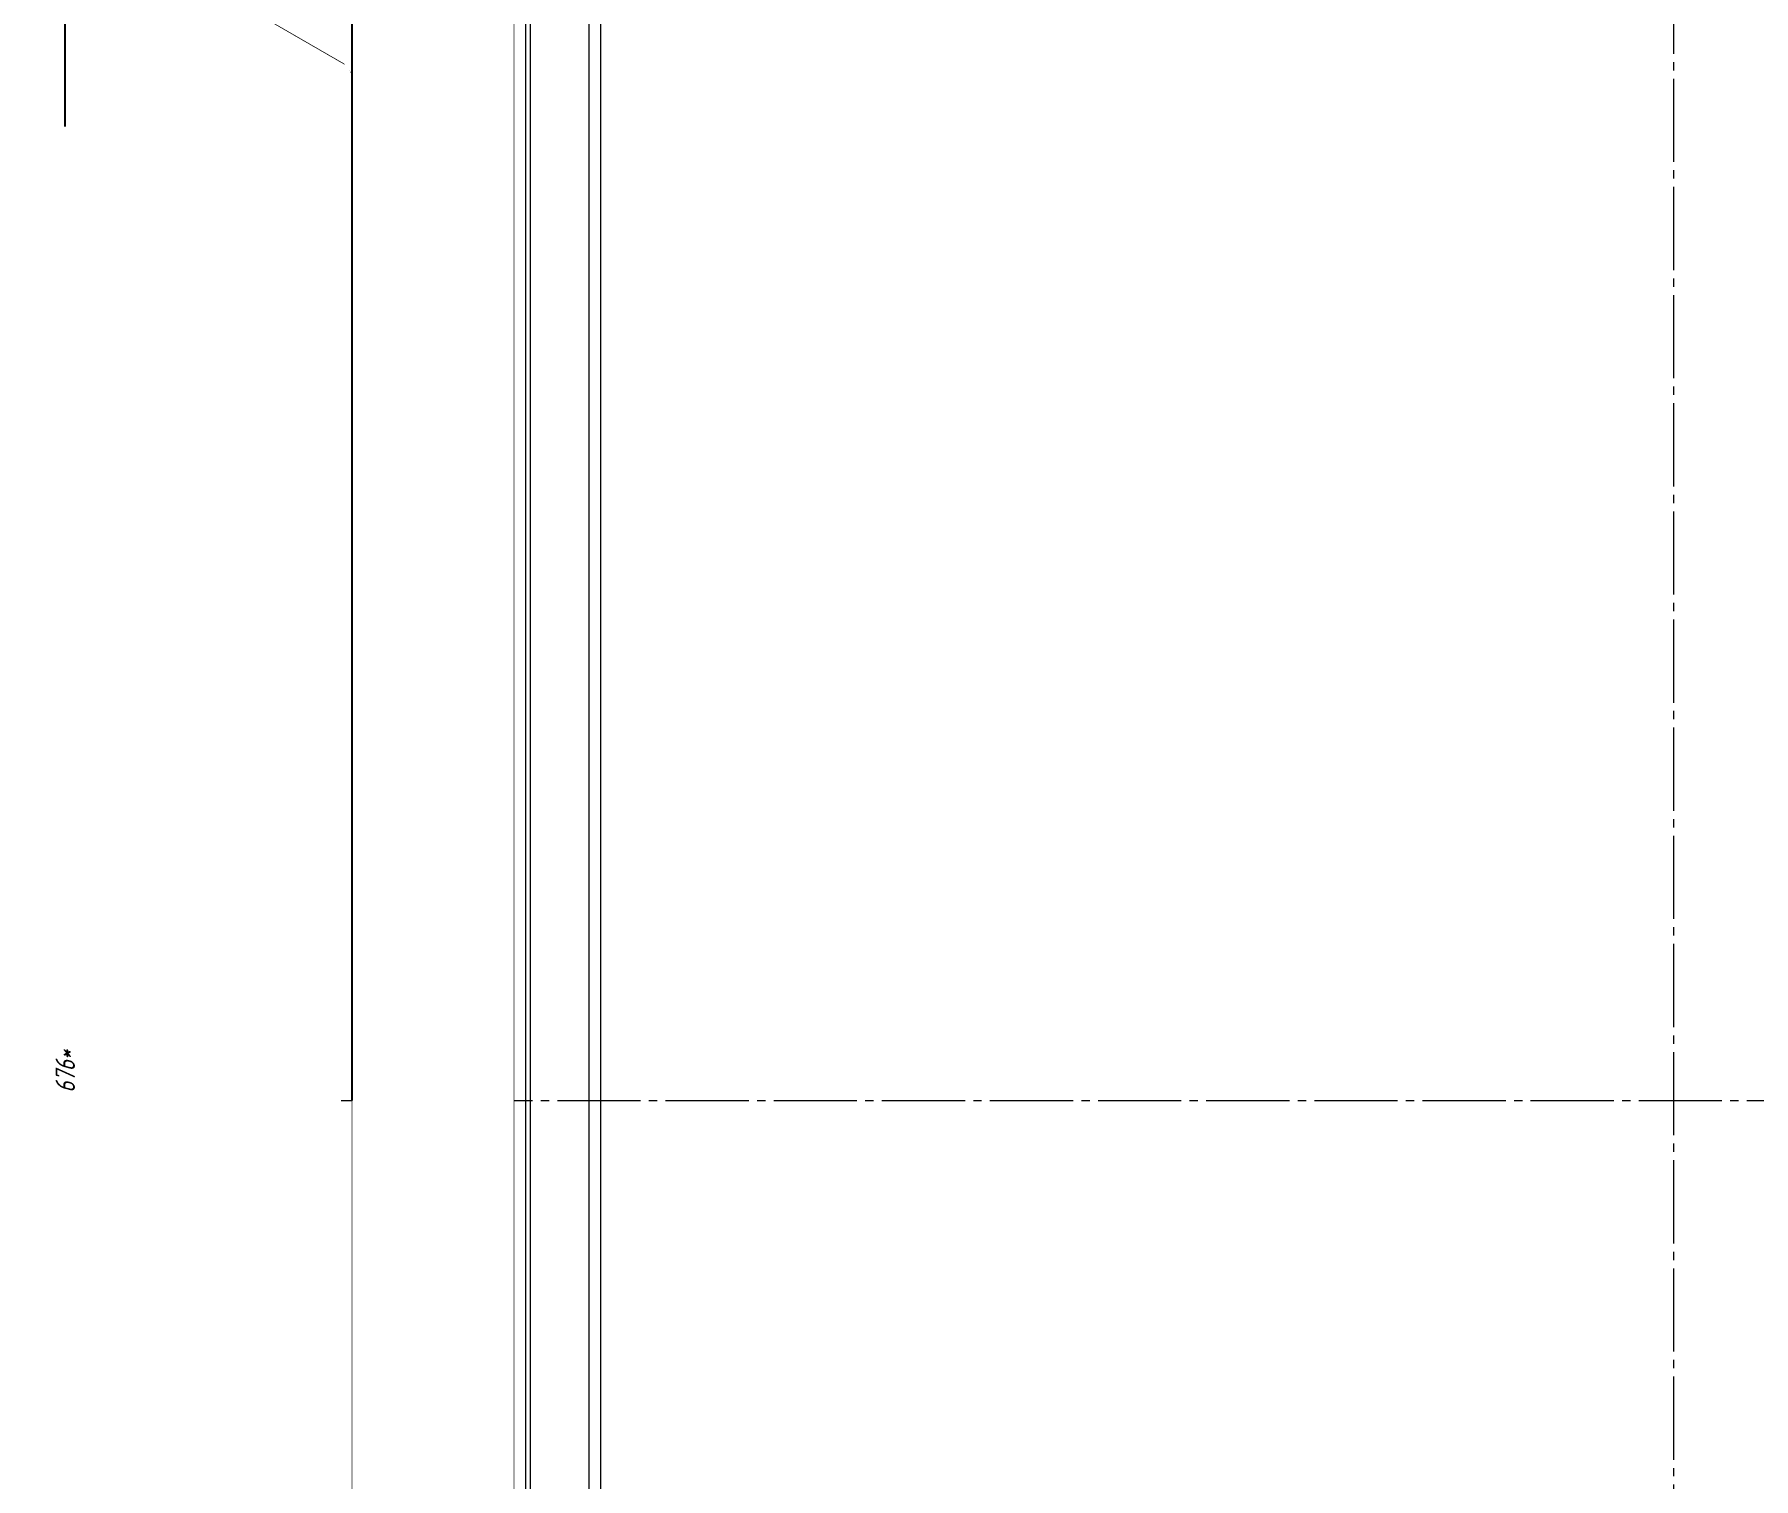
# Model space of a CAD drawing. Header units: millimetres. Extents: x -1133 to 1382, y -1174 to 1187.
# Drawn here: x -295.6 to 14.5, y -68.2 to 192.3 of the extents above; entities that cross this region are included whole.
import ezdxf

# ---------------------------------------------------------------- set-up
doc = ezdxf.new("R2010")
doc.units = ezdxf.units.MM
doc.linetypes.add('K5LT_AXLED', pattern=[19.5, 15, -1.5, 1.5, -1.5])
doc.linetypes.add('K5LT_THIN', pattern=[0])
doc.styles.add('KDIMTEXTSTYLE', font='GOST_AU.SHX', dxfattribs={"width": 0.96, "oblique": 15, "height": 5})
doc.dimstyles.new('KDIMSTYLE (1.00)', dxfattribs={"dimtxt": 5, "dimasz": 1, "dimexe": 2, "dimexo": 0, "dimgap": 1, "dimtad": 1, "dimtxsty": 'KDIMTEXTSTYLE', "dimsah": 1, "dimcen": 0, "dimdle": 1, "dimadec": 0, "dimazin": 0, "dimtfac": 0.667, "dimtmove": 0, "dimatfit": 3, "dimfxl": 1, "dimtvp": 1, "dimtolj": 1, "dimtzin": 0, "dimarcsym": 0})

# ---------------------------------------------------------------- blocks, each defined once
blk = doc.blocks.new('WIPEOUTCOLORING0')
blk.add_wipeout([(-238.25, -184.41), (-236.53, -289), (-238.25, 0)])
blk.add_wipeout([(-236.53, -289), (-233.44, -298.63), (-238.25, 0)])
blk.add_wipeout([(-238.25, 0), (-233.44, -298.63), (-238.25, 184.41)])
blk.add_wipeout([(-233.44, -298.63), (-228.86, -307.64), (-238.25, 184.41)])
blk.add_wipeout([(-228.86, -307.64), (-222.92, -315.82), (-238.25, 184.41)])
blk.add_wipeout([(-222.92, -315.82), (-215.77, -322.97), (-238.25, 184.41)])
blk.add_wipeout([(-215.77, -322.97), (-207.58, -328.9), (-238.25, 184.41)])
blk.add_wipeout([(-207.58, -328.9), (-209.08, -266.79), (-238.25, 184.41)])
blk.add_wipeout([(-209.08, -266.79), (-209.12, -264.8), (-238.25, 184.41)])
blk.add_wipeout([(-209.12, -264.8), (-209.12, 0), (-238.25, 184.41)])
blk.add_wipeout([(-238.25, 184.41), (-209.12, 0), (-238.4, 185.33)])
blk.add_wipeout([(-209.12, 0), (-209.12, 264.8), (-238.4, 185.33)])
blk.add_wipeout([(-238.4, 185.33), (-209.12, 264.8), (-239.75, 187.01)])
blk.add_wipeout([(-209.12, 264.8), (-208.32, 273.28), (-239.75, 187.01)])
blk.add_wipeout([(-239.75, 187.01), (-208.32, 273.28), (-260.75, 199.13)])
blk = doc.blocks.new('U3')
at = {"color": 30, "linetype": 'K5LT_AXLED', "lineweight": 18, "true_color": 0xff8000}
for p, q in [((0, 340.25), (0, -340.25)), ((-240.25, 0), (240.25, 0))]:
    blk.add_line(p, q, dxfattribs=at)
at = {"color": 7, "linetype": 'K5LT_THIN', "lineweight": 18}
for p, q in [((-209.12, -264.8), (-209.12, 264.8)), ((-207.02, 262.7), (-207.02, -262.7)), ((-206.18, 262.53), (-206.18, -262.53)), ((-195.59, 262.53), (-195.59, -262.53)), ((-193.47, 262.43), (-193.47, -262.46)), ((-260.75, 199.13), (-239.75, 187.01)), ((-253.41, 195.5), (-238.14, 186.69)), ((-251.91, 198.1), (-231.41, 186.26)), ((-239.75, 187.01), (-239.31, 187.26)), ((-234.59, 185.65), (-231.41, 186.26)), ((-233.53, 183.81), (-231.41, 186.26)), ((-231.41, 186.26), (-231.41, -186.26)), ((-238.25, 184.41), (-237.81, 184.66)), ((-238.25, 184.41), (-238.25, -184.41)), ((-238.25, 184.41), (-238.25, -184.41)), ((-237.81, 184.66), (-237.81, -184.66)), ((-236.94, 183.82), (-236.94, 183.81)), ((-236.94, 183.81), (-236.94, -183.81)), ((-233.53, 183.81), (-233.53, -183.81)), ((-223.81, 184), (-226.12, 180)), ((-219.19, 184), (-223.81, 184)), ((-216.88, 180), (-219.19, 184)), ((-226.12, 180), (-223.81, 176)), ((-219.19, 176), (-216.88, 180)), ((-223.81, 176), (-219.19, 176)), ((-223.81, 94), (-226.12, 90)), ((-219.19, 94), (-223.81, 94)), ((-216.88, 90), (-219.19, 94)), ((-226.12, 90), (-223.81, 86)), ((-219.19, 86), (-216.88, 90)), ((-223.81, 86), (-219.19, 86)), ((-223.81, 4), (-226.12, 0)), ((-219.19, 4), (-223.81, 4)), ((-216.88, 0), (-219.19, 4)), ((-226.12, 0), (-223.81, -4)), ((-219.19, -4), (-216.88, 0)), ((-223.81, -4), (-219.19, -4))]:
    blk.add_line(p, q, dxfattribs=at)
for centre, radius in [((-221.5, 180), 9), ((-221.5, 180), 8), ((-221.5, 180), 7), ((-221.5, 90), 9), ((-221.5, 90), 8), ((-221.5, 90), 7), ((-221.5, 0), 9), ((-221.5, 0), 8), ((-221.5, 0), 7)]:
    blk.add_circle(centre, radius, dxfattribs=at)
for centre, major_axis, ratio, start_param, end_param in [((-241.25, 184.41), (2.6, 1.5), 0.999543, 5.759784, 6.806586), ((-233.32, 183.79), (6, -3.47), 0.022674, 2.518149, 3.128512), ((-240.81, 184.66), (-1.5, 2.6), 0.999543, 4.188988, 5.23579), ((-239.64, 184.09), (1.42, 2.64), 0.766148, 5.102338, 6.242442), ((-239.89, 191.16), (5.94, -5.18), 0.335039, 5.380908, 6.026991), ((-234.81, 181.2), (3, -3.47), 0.025894, 2.534988, 3.145351), ((-237.77, 191.16), (4.24, -7.35), 0.57735, 5.637103, 6.283185)]:
    blk.add_ellipse(centre, major_axis=major_axis, ratio=ratio, start_param=start_param, end_param=end_param, dxfattribs=at)
for points in [[(-237.57, 186.39), (-237.77, 186.49), (-237.96, 186.59), (-238.14, 186.69)], [(-236.94, 183.81), (-237.04, 183.92), (-237.14, 183.99), (-237.23, 184.09)]]:
    blk.add_open_spline(points, degree=3, dxfattribs=at)
for points, knots in [([(-237.57, 186.39), (-237.49, 186.32), (-237.34, 186.18), (-237.17, 185.93), (-237.04, 185.66), (-236.94, 185.37), (-236.88, 185.05), (-236.85, 184.72), (-236.85, 184.39), (-236.89, 184.09), (-236.92, 183.9), (-236.94, 183.82)], [0, 0, 0, 0, 1.689724, 3.163148, 4.475752, 5.821833, 7.205423, 8.572131, 9.915682, 11.058667, 12, 12, 12, 12]), ([(-233.53, 183.81), (-233.57, 183.96), (-233.66, 184.23), (-233.84, 184.6), (-234.02, 184.93), (-234.27, 185.29), (-234.46, 185.52), (-234.59, 185.65)], [0, 0, 0, 0, 1.726771, 3.228636, 4.57326, 5.92743, 8, 8, 8, 8])]:
    blk.add_open_spline(points, degree=3, knots=knots, dxfattribs=at)
blk.add_blockref('WIPEOUTCOLORING0', (0, 0))
blk = doc.blocks.new('KDIMARROW_01')
blk.add_hatch(color=0).paths.add_polyline_path([(-5, -0.66), (0, 0), (-5, 0.66), (-4.5, 0)])
at = {"color": 0, "linetype": 'K5LT_THIN', "lineweight": 18}
for p, q in [((-4.5, 0), (-5, 0.66)), ((-5, 0.66), (0, 0)), ((0, 0), (-5, -0.66)), ((-5, -0.66), (-4.5, 0)), ((0, 0), (-1, 0))]:
    blk.add_line(p, q, dxfattribs=at)

msp = doc.modelspace()

# ---------------------------------------------------------------- block references
msp.add_blockref('U3', (0, 0))

# ---------------------------------------------------------------- next in the draw order: dimensions: what is measured, and where the dimension line sits
at = {"color": 7}
msp.add_linear_dim(base=(-238.25, 370.532), p1=(238.25, 0), p2=(-238.25, 0), location=(-0.25, 370.532), text='\\H3.5;\\W0.965;\\Q15;\\H3.5;\\W0.965;\\Q15;\\Q15;476\\H3.5;\\W0.965;\\Q15;\\Q15;*', dimstyle='KDIMSTYLE (1.00)', override={"dimexo": 0, "dimblk1": 'KDIMARROW_01', "dimblk2": 'KDIMARROW_01', "dimse1": 0, "dimse2": 0, "dimclrt": 7, "dimtolj": 1}, dxfattribs=at).render()
msp.add_linear_dim(base=(-290, 338.25), p1=(0, -337.814), p2=(0, 338.25), angle=90, location=(-290, 5.25), text='\\H3.5;\\W0.965;\\Q15;\\H3.5;\\W0.965;\\Q15;\\Q15;676\\H3.5;\\W0.965;\\Q15;\\Q15;*', dimstyle='KDIMSTYLE (1.00)', override={"dimexo": 0, "dimblk1": 'KDIMARROW_01', "dimblk2": 'KDIMARROW_01', "dimse1": 0, "dimse2": 0, "dimclrt": 7, "dimtolj": 1}, dxfattribs=at).render()

doc.saveas('drawing.dxf')
